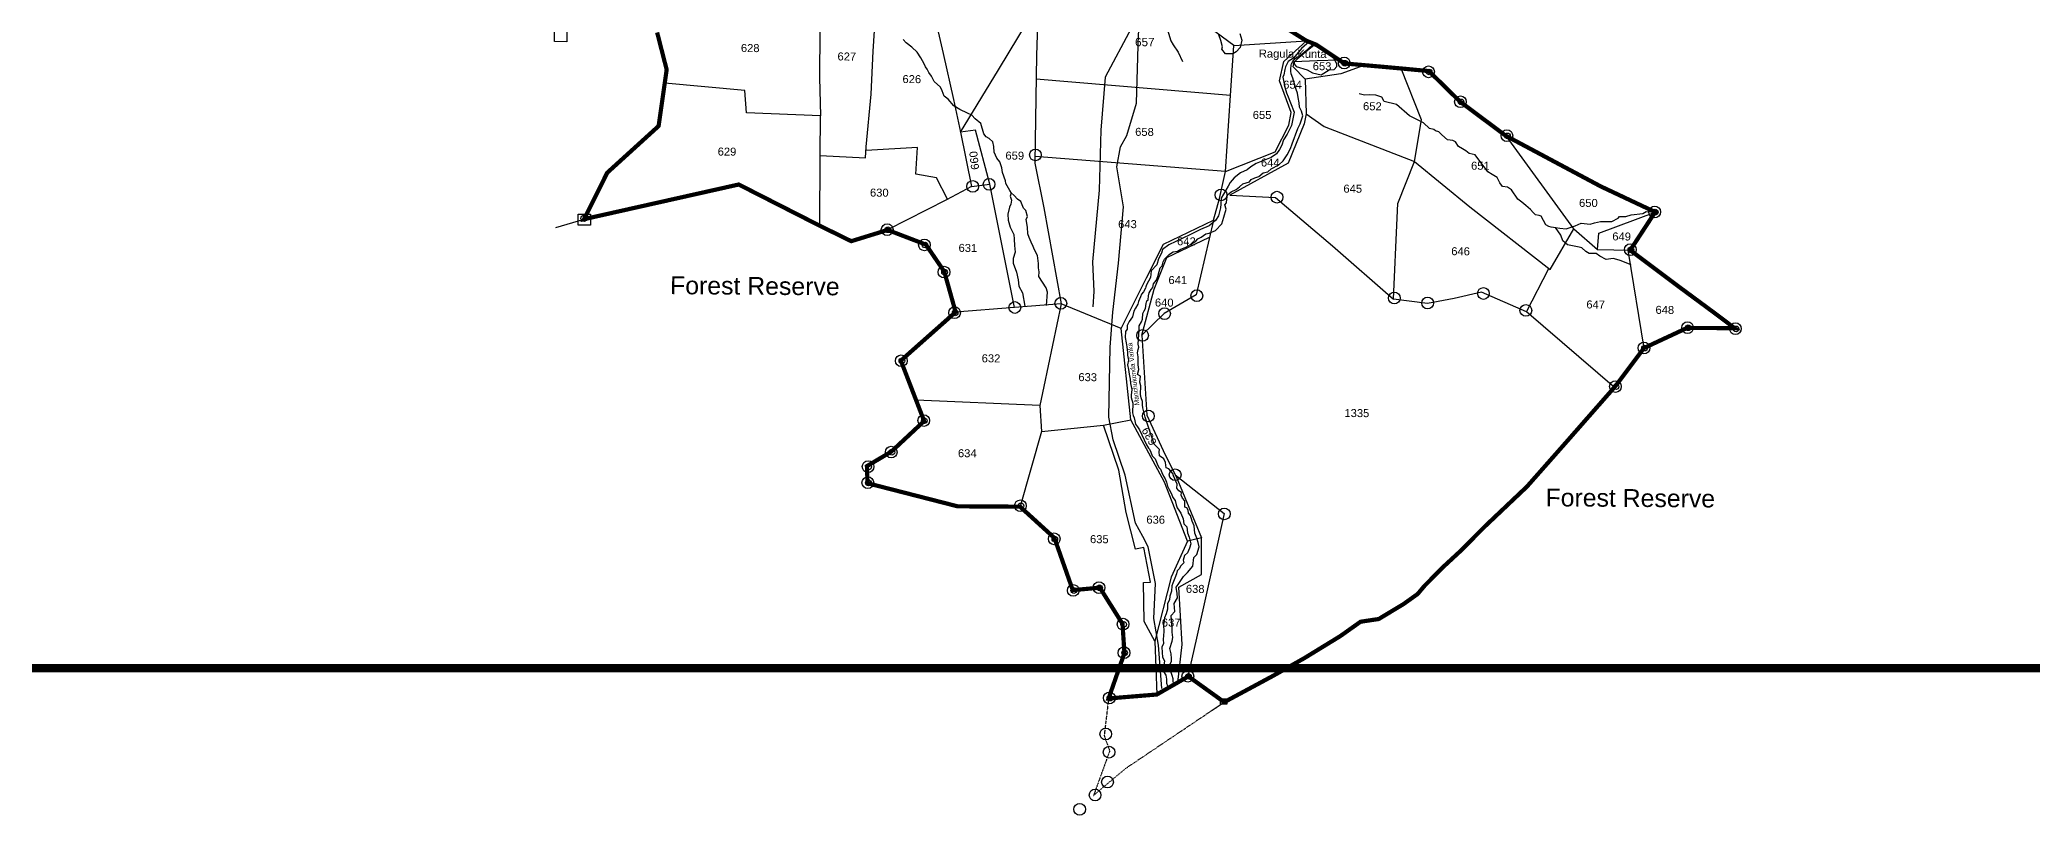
# Model space of a CAD drawing. Header units: inches. Extents: x 215816 to 245985, y 1583903 to 1595496.
# Drawn here: x 221506 to 226251, y 1584084 to 1585932 of the extents above; entities that cross this region are included whole.
import ezdxf

# ---------------------------------------------------------------- set-up
doc = ezdxf.new("R2010")
doc.units = ezdxf.units.IN
doc.header["$MEASUREMENT"] = 0
doc.linetypes.add('ACAD_ISO03W100', pattern=[30, 12, -18])
for name, color, linetype in [('BOUNDRY STONES', 240, 'Continuous'), ('DIMENSION', 7, 'Continuous'), ('FRAME 025', 7, 'Continuous'), ('PLOTS', 7, 'Continuous'), ('PLOTS NO', 7, 'Continuous'), ('ROADS', 1, 'Continuous'), ('STREAMS', 4, 'Continuous'), ('VILLAGE BOUNDRY', 5, 'Continuous')]:
    doc.layers.add(name, color=color, linetype=linetype)
doc.styles.get("Standard").update_dxf_attribs({"font": 'arial.ttf'})

msp = doc.modelspace()

# ---------------------------------------------------------------- linework, layer by layer
at = {"color": 5, "const_width": 20}
msp.add_lwpolyline([(215826.3046, 1593914.89263), (229280.17091, 1593914.89263), (229280.17091, 1584434.03049), (215826.3046, 1584434.03049)], close=True, dxfattribs=at)
at = {"layer": 'BOUNDRY STONES'}
for points in [[(222731.87399, 1585954.32883), (222760.92113, 1585954.12096), (222760.73101, 1585927.55345), (222731.68386, 1585927.76132)], [(222788.25705, 1585516.77886), (222817.30419, 1585516.57099), (222817.11407, 1585490.00348), (222788.06693, 1585490.21135)], [(224317.79148, 1584360.892), (224333.37775, 1584360.78046), (224333.28649, 1584348.02805), (224317.70022, 1584348.13959)]]:
    msp.add_lwpolyline(points, close=True, dxfattribs=at)
msp.add_lwpolyline([(222735.24305, 1585484.56709), (222802.19152, 1585504.57863)], dxfattribs=at)
for centre, radius in [((224612.74907, 1585876.74933), 13.978), ((224614.16347, 1585876.38496), 6.73992), ((224813.46002, 1585855.82916), 13.978), ((224814.87442, 1585855.46479), 6.73992), ((224889.46745, 1585784.43492), 13.978), ((224890.88185, 1585784.07054), 6.73992), ((225000.12386, 1585703.58217), 13.978), ((225001.53825, 1585703.2178), 6.73992), ((222801.99864, 1585506.40723), 7.43909), ((225352.01192, 1585521.81267), 13.978), ((225353.42632, 1585521.4483), 6.73992), ((223524.12604, 1585479.63018), 13.978), ((223525.54044, 1585479.2658), 6.73992), ((223612.7826, 1585443.21632), 13.978), ((223614.197, 1585442.85195), 6.73992), ((225293.97968, 1585431.89381), 13.978), ((225295.39408, 1585431.52943), 6.73992), ((223659.43429, 1585378.40868), 13.978), ((223660.84869, 1585378.0443), 6.73992), ((223684.60128, 1585281.51789), 13.978), ((223686.01568, 1585281.15352), 6.73992), ((225430.45324, 1585245.99783), 13.978), ((225431.86764, 1585245.63346), 6.73992), ((225544.50374, 1585243.41041), 13.978), ((225545.91814, 1585243.04603), 6.73992), ((223557.66777, 1585166.94023), 13.978), ((223559.08217, 1585166.57586), 6.73992), ((225326.66471, 1585197.49959), 13.978), ((225328.07911, 1585197.13522), 6.73992), ((225258.69872, 1585105.52631), 13.978), ((225260.11312, 1585105.16193), 6.73992), ((223611.2032, 1585024.50223), 13.978), ((223612.6176, 1585024.13785), 6.73992), ((223533.79205, 1584949.24636), 13.978), ((223535.20645, 1584948.88198), 6.73992), ((223478.00689, 1584876.31549), 13.978), ((223478.6349, 1584914.57016), 13.978), ((223480.0493, 1584914.20579), 6.73992), ((223479.42129, 1584875.95111), 6.73992), ((223841.42948, 1584821.28552), 13.978), ((223842.84388, 1584820.92114), 6.73992), ((223921.98872, 1584742.41941), 13.978), ((223923.40312, 1584742.05504), 6.73992), ((223967.16197, 1584619.52509), 13.978), ((223968.57637, 1584619.16071), 6.73992), ((224028.49505, 1584626.17121), 13.978), ((224029.90945, 1584625.80683), 6.73992), ((224085.96827, 1584538.96827), 13.978), ((224087.38267, 1584538.6039), 6.73992), ((224088.31543, 1584470.93517), 13.978), ((224089.72983, 1584470.5708), 6.73992), ((224053.18161, 1584363.13986), 13.978), ((224054.59601, 1584362.77548), 6.73992), ((224044.77248, 1584277.11689), 13.978), ((224052.61058, 1584233.84211), 13.978), ((224048.91295, 1584162.664), 13.978), ((224019.2885, 1584131.70185), 13.978), ((223982.55656, 1584097.60231), 13.978)]:
    msp.add_circle(centre, radius, dxfattribs=at)
at = {"layer": 'BOUNDRY STONES', "color": 0}
for centre, radius in [((223877.1727, 1585657.77201), 13.978), ((223766.85333, 1585587.71116), 13.978), ((223727.84963, 1585582.67651), 13.978), ((224319.30543, 1585562.5026), 13.978), ((224452.46426, 1585556.94441), 13.978), ((223937.69635, 1585303.79579), 13.978), ((224261.61277, 1585322.02437), 13.978), ((224732.01959, 1585316.53253), 13.978), ((224811.28677, 1585304.62922), 13.978), ((224944.29416, 1585327.41225), 13.978), ((223828.16216, 1585293.9521), 13.978), ((224184.78907, 1585279.35544), 13.978), ((225045.32101, 1585287.0131), 13.978), ((224132.34158, 1585227.30153), 13.978), ((224146.19966, 1585035.19799), 13.978), ((224210.0256, 1584895.16611), 13.978), ((224326.96949, 1584801.86956), 13.978), ((224240.24289, 1584414.93894), 13.978), ((224241.65729, 1584414.57457), 6.73992)]:
    msp.add_circle(centre, radius, dxfattribs=at)
at = {"layer": 'FRAME 025', "lineweight": -3, "elevation": 6.53108}
msp.add_lwpolyline([(225986.43447, 1584435.71084), (229280.17091, 1584434.03049)], dxfattribs=at)
at = {"layer": 'PLOTS'}
for points in [[(223553.30821, 1586358.998), (223591.1744, 1586187.32216), (223622.36927, 1586051.9436), (223657.43824, 1585899.75231), (223681.70539, 1585789.78009), (223698.94227, 1585711.66717), (223724.53826, 1585582.38847), (223664.99591, 1585550.7578), (223525.13157, 1585478.86766)], [(223356.2823, 1586343.4713), (223351.73297, 1586271.86043), (223353.07997, 1586228.435), (223364.58919, 1586126.32494), (223363.63255, 1585952.55574), (223363.02372, 1585841.96481), (223365.47531, 1585751.12546), (223188.8457, 1585757.70574), (223185.20993, 1585811.1964), (222994.21391, 1585828.67902)], [(223364.32921, 1585656.51012), (223472.76919, 1585650.78285), (223474.17384, 1585677.37857), (223485.90176, 1585802.24141), (223490.61439, 1585905.25796), (223497.60812, 1586013.62522), (223507.719, 1586130.59631), (223511.69147, 1586222.54032), (223513.12515, 1586255.72326), (223457.77525, 1586248.18262), (223463.12375, 1586351.89098)], [(224349.63747, 1585918.4363), (224154.08593, 1586063.47852)], [(223724.53826, 1585582.38847), (223768.67145, 1585587.69013), (223734.26822, 1585716.6849), (223698.94227, 1585711.66717), (223788.89663, 1585860.51052), (223883.44557, 1586016.95632), (223879.74915, 1585894.71337), (223876.76618, 1585691.80296), (223875.97318, 1585637.8612), (223897.06345, 1585531.20423), (223938.56394, 1585303.06292), (223826.99687, 1585293.66165), (223687.10711, 1585283.09961)], [(224330.27274, 1585618.30527), (224341.94249, 1585799.173), (224349.63747, 1585918.4363), (224522.56339, 1585929.91235)], [(224330.27274, 1585618.30527), (224447.91321, 1585665.10905), (224480.85876, 1585728.56746), (224486.53617, 1585758.64686), (224458.37221, 1585834.21735), (224468.62988, 1585880.42935), (224522.56339, 1585929.91235)], [(224668.2429, 1585873.99169), (224604.40576, 1585850.9772), (224520.02718, 1585838.28063), (224491.00911, 1585867.43623), (224493.71, 1585880.19574), (224548.27053, 1585883.19556), (224599.57573, 1585884.74176)], [(224341.94249, 1585799.173), (223878.91962, 1585838.2865)], [(224520.02718, 1585838.28063), (224521.77352, 1585755.47875), (224516.90494, 1585731.5207), (224479.15395, 1585638.03578), (224340.51416, 1585561.76533), (224448.76859, 1585556.03559), (224585.00166, 1585440.71238), (224729.75767, 1585314.13045), (224739.0244, 1585507.63603), (224740.67935, 1585542.19437), (224780.43578, 1585641.81857), (224797.08094, 1585741.74164), (224748.32518, 1585863.85752)], [(223363.5157, 1585488.8616), (223364.32921, 1585656.51012), (223365.47531, 1585751.12546)], [(224521.77352, 1585755.47875), (224564.85152, 1585725.64027), (224780.43578, 1585641.81857), (224912.02342, 1585534.26862), (225103.17521, 1585384.70637), (225159.70324, 1585481.75398), (224998.57439, 1585702.90822)], [(223667.55062, 1585552.11494), (223641.91057, 1585603.10179), (223592.33103, 1585611.8524), (223596.35186, 1585675.68267), (223473.68637, 1585668.14879)], [(224081.41003, 1585243.78973), (224141.72978, 1585364.418), (224181.97999, 1585444.91095), (224301.47244, 1585501.82899), (224315.71513, 1585553.86189), (224330.27274, 1585618.30527), (223876.20697, 1585653.76398)], [(223826.99687, 1585293.66165), (223768.67145, 1585587.69013)], [(225215.72377, 1585431.91069), (225219.16206, 1585470.83216), (225353.33637, 1585521.57657)], [(224301.47244, 1585501.82899), (224259.85659, 1585323.96848), (224183.93112, 1585279.63017), (224130.6613, 1585228.22094), (224160.05381, 1585337.52578), (224190.56213, 1585413.51162), (224292.14941, 1585461.98363)], [(225159.70324, 1585481.75398), (225215.72377, 1585431.91069), (225293.8661, 1585430.58537)], [(225326.84035, 1585197.40235), (225289.90951, 1585425.97955)], [(225256.11199, 1585103.61207), (225046.48406, 1585283.37826), (225100.28269, 1585386.96956)], [(225046.48406, 1585283.37826), (224939.35443, 1585330.48256), (224874.23305, 1585315.22516), (224811.09002, 1585303.17343), (224729.75767, 1585314.13045)], [(223938.56394, 1585303.06292), (223897.35353, 1585105.29904), (223887.90361, 1585059.95), (223592.81993, 1585073.38576)], [(223891.97373, 1584998.58608), (224039.2475, 1585013.37544), (224104.18495, 1585026.48623), (224081.41003, 1585243.78973), (223938.56394, 1585303.06292)], [(224130.6613, 1585228.22094), (224142.77878, 1585037.22526), (224186.37745, 1584942.33817), (224212.43721, 1584890.74595), (224272.73632, 1584744.56233), (224239.60454, 1584736.94164), (224184.99161, 1584877.5192), (224104.18495, 1585026.48623)], [(223887.90361, 1585059.95), (223891.97373, 1584998.58608), (223840.56794, 1584819.18107)], [(224161.91157, 1584498.27438), (224136.20385, 1584545.61475), (224134.69996, 1584638.56408), (224151.0111, 1584638.82799), (224135.29987, 1584721.65486), (224115.39051, 1584717.8783), (224093.58222, 1584805.55424), (224075.59489, 1584906.20836), (224039.2475, 1585013.37544)], [(224210.21741, 1584895.14063), (224327.10743, 1584802.53725), (224288.73061, 1584630.33334), (224260.90258, 1584505.46376), (224240.53187, 1584414.05659)], [(224216.09263, 1584399.99966), (224226.44165, 1584490.33178), (224218.45015, 1584626.86748), (224272.62413, 1584657.63996), (224272.73632, 1584744.56233)], [(224239.60454, 1584736.94164), (224200.71323, 1584650.95213), (224161.91157, 1584498.27438), (224166.24078, 1584371.32595)]]:
    msp.add_lwpolyline(points, dxfattribs=at)
at = {"layer": 'ROADS'}
for points in [[(224178.02221, 1584385.42279), (224170.66466, 1584489.02284), (224159.09847, 1584552.61323), (224163.04472, 1584635.75783), (224146.06864, 1584723.67612), (224132.83792, 1584748.05278), (224115.38547, 1584780.2077), (224090.85276, 1584894.16891), (224062.66185, 1584978.28135), (224052.16012, 1585032.78167), (224055.30137, 1585199.56296), (224061.20849, 1585282.82884), (224074.88676, 1585399.54091), (224087.30626, 1585533.84678), (224071.22897, 1585629.27045), (224079.94631, 1585676.65564), (224095.2221, 1585703.89848), (224117.58907, 1585781.19051), (224122.54722, 1585945.75066), (224134.63649, 1586037.17993)], [(224105.79603, 1585960.47981), (224043.20129, 1585842.90487), (224032.92083, 1585716.97389), (224028.86392, 1585573.41451), (224012.75924, 1585402.61985), (224016.38613, 1585331.89903), (224014.19939, 1585295.84231)]]:
    msp.add_lwpolyline(points, dxfattribs=at)
at = {"layer": 'ROADS', "color": 0, "linetype": 'ACAD_ISO03W100', "ltscale": 0.05}
for points in [[(224051.41338, 1584361.89932), (224040.88307, 1584273.3298), (224054.0067, 1584236.70515), (224015.5304, 1584130.2919)], [(224015.5304, 1584130.2919), (224019.71777, 1584134.42423), (224092.74752, 1584195.64373), (224326.89081, 1584353.11628)]]:
    msp.add_lwpolyline(points, dxfattribs=at)
at = {"layer": 'STREAMS'}
for points in [[(223819.8814, 1585566.24095), (223816.19561, 1585572.79553), (223806.98229, 1585589.33742), (223805.78481, 1585595.87419), (223798.77096, 1585615.509), (223796.98483, 1585626.71299), (223792.73478, 1585641.35416), (223785.33207, 1585650.11139), (223778.58918, 1585664.14865), (223778.06282, 1585677.51972), (223775.3435, 1585688.73039), (223766.69214, 1585696.87481), (223759.56706, 1585700.9671), (223754.32829, 1585707.84365), (223747.03902, 1585732.45428), (223733.39536, 1585743.62518), (223725.99264, 1585752.38242), (223715.76161, 1585757.11864), (223697.47016, 1585765.64294), (223682.91567, 1585774.76225), (223669.65654, 1585791.02224), (223660.06317, 1585797.92995), (223655.17545, 1585810.39959), (223650.88536, 1585819.44544), (223636.04878, 1585832.60802), (223629.54166, 1585845.73204), (223623.25361, 1585854.07283), (223619.03977, 1585862.27675), (223615.41453, 1585867.42654), (223611.92525, 1585874.52733), (223604.21785, 1585889.22208), (223595.52339, 1585902.45993), (223582.5075, 1585914.55102), (223569.1563, 1585925.26024), (223562.12797, 1585932.50833)], [(224191.96775, 1585955.79125), (224199.95386, 1585929.40896), (224205.64133, 1585920.29062), (224217.02275, 1585902.96164), (224227.76398, 1585880.79585)], [(224363.83553, 1585947.42761), (224368.565, 1585931.41822), (224365.04619, 1585913.53143), (224355.28578, 1585903.43501), (224347.01663, 1585898.65311), (224330.06337, 1585898.77443), (224320.93634, 1585909.4901), (224322.43453, 1585915.77279), (224318.66687, 1585930.80709), (224313.91653, 1585943.91198)], [(224529.75801, 1585928.18857), (224511.02429, 1585911.6768), (224491.75157, 1585888.31471), (224478.95918, 1585880.57295), (224473.09928, 1585867.41825), (224471.52098, 1585861.29557), (224468.97603, 1585848.7391), (224466.48155, 1585843.23636), (224471.52942, 1585819.58437), (224474.8084, 1585806.06614), (224479.03217, 1585795.91481), (224484.45499, 1585781.76785), (224493.81214, 1585759.92522), (224486.80976, 1585727.89572), (224476.53371, 1585707.11371), (224468.15377, 1585693.98561), (224464.37913, 1585681.13124), (224458.47172, 1585670.43903), (224451.64812, 1585660.36675), (224438.69797, 1585651.87187), (224402.99325, 1585637.09911), (224390.04758, 1585629.21754), (224381.40462, 1585622.2253), (224366.00617, 1585614.66801), (224350.5813, 1585603.43052), (224340.68021, 1585592.1535), (224336.62939, 1585583.59489), (224319.76049, 1585554.46141), (224319.04579, 1585540.35833), (224317.75466, 1585531.47328), (224313.01767, 1585512.79852), (224305.87837, 1585501.50173), (224291.361, 1585488.41755), (224270.43439, 1585480.2864), (224245.13052, 1585467.13778), (224194.93695, 1585443.26773), (224179.81891, 1585432.02804), (224177.6116, 1585423.76293), (224170.45694, 1585410.31937), (224166.36012, 1585395.32042), (224152.75673, 1585381.30957), (224151.1104, 1585365.6797), (224141.46253, 1585347.80365), (224140.20423, 1585343.51884), (224139.25952, 1585340.1519), (224134.59276, 1585331.29104), (224129.6455, 1585326.11255), (224127.75379, 1585319.07199), (224122.76484, 1585308.06651), (224120.87752, 1585301.63931), (224115.90393, 1585292.78061), (224111.85969, 1585285.14207), (224108.08286, 1585271.98103), (224100.32763, 1585260.38196), (224095.96559, 1585251.21219), (224095.59503, 1585242.32055), (224091.87087, 1585236.51991), (224090.54462, 1585222.72791), (224093.51897, 1585209.51855), (224094.96914, 1585200.16773), (224096.40697, 1585186.66267), (224096.66771, 1585180.22014), (224099.03928, 1585168.54856), (224096.81002, 1585157.21664), (224098.57005, 1585145.85617), (224100.33227, 1585134.80237), (224102.70604, 1585123.43751), (224103.24077, 1585112.3925), (224106.51536, 1585098.26088), (224105.19131, 1585084.77559), (224104.84497, 1585079.25748), (224109.03248, 1585065.57476), (224108.25633, 1585042.88457), (224110.3561, 1585036.12214), (224112.46913, 1585031.19985), (224113.64614, 1585024.13733), (224115.43031, 1585016.15039), (224119.98733, 1585009.67707), (224125.45616, 1585001.97045), (224130.89864, 1584990.58363), (224141.47769, 1584966.75972), (224146.32838, 1584958.44414), (224148.77018, 1584956.58647), (224152.09314, 1584949.20186), (224155.40293, 1584939.97719), (224162.10582, 1584933.18186), (224164.22534, 1584929.1796), (224167.237, 1584921.18384), (224170.86028, 1584912.87704), (224175.43039, 1584908.24383), (224178.44644, 1584900.86146), (224182.36997, 1584891.63239), (224186.31764, 1584885.77686), (224189.3293, 1584877.78113), (224191.71623, 1584868.25637), (224195.95537, 1584860.25182), (224201.09981, 1584850.09395), (224204.13675, 1584841.29498), (224209.91678, 1584834.19952), (224212.59966, 1584823.13914), (224214.69952, 1584816.37675), (224218.6493, 1584810.8279), (224223.81788, 1584804.04351), (224228.93817, 1584790.51206), (224230.99844, 1584778.22937), (224237.69703, 1584770.82064), (224239.74413, 1584756.6978), (224243.04514, 1584746.24638), (224247.22722, 1584730.26811), (224244.08608, 1584720.16948), (224239.71306, 1584709.46629), (224231.99075, 1584702.4675), (224229.13728, 1584691.61932), (224230.31648, 1584684.86348), (224223.82386, 1584678.16254), (224219.47718, 1584671.13956), (224215.14586, 1584666.26339), (224212.94504, 1584658.91835), (224209.49699, 1584648.82192), (224204.19243, 1584636.59193), (224201.69576, 1584630.78247), (224201.29666, 1584617.90395), (224197.52642, 1584605.66298), (224196.54211, 1584596.77573), (224191.57291, 1584588.53038), (224191.47415, 1584574.72963), (224188.32862, 1584564.01765), (224184.57593, 1584554.23014), (224184.55238, 1584553.47638), (224182.28792, 1584537.2375), (224183.09664, 1584521.59006), (224181.42617, 1584502.58666), (224182.27879, 1584493.07284), (224178.53488, 1584484.51207), (224178.74954, 1584471.62916), (224180.20493, 1584460.57756), (224184.43529, 1584451.3463), (224182.82188, 1584440.31667), (224182.13571, 1584430.20047), (224182.11368, 1584426.35981), (224187.88064, 1584417.42425), (224189.3492, 1584408.21276), (224189.5836, 1584398.08997), (224191.68785, 1584391.94094), (224192.57111, 1584386.72072)], [(224205.81272, 1584393.06663), (224205.31091, 1584408.71192), (224202.9108, 1584416.39657), (224201.4138, 1584421.62118), (224195.9844, 1584434.84811), (224197.56927, 1584441.89086), (224201.31538, 1584450.75835), (224201.66838, 1584457.19649), (224200.2108, 1584467.94141), (224197.23426, 1584480.84409), (224203.18996, 1584498.28336), (224204.78792, 1584507.16621), (224202.72984, 1584519.75559), (224202.79349, 1584528.64942), (224200.55144, 1584559.50474), (224208.90505, 1584568.95268), (224207.50892, 1584588.28472), (224215.27951, 1584602.03061), (224214.43136, 1584612.15774), (224212.69978, 1584627.50513), (224217.03996, 1584633.60805), (224223.24762, 1584643.378), (224229.75781, 1584652.53239), (224239.03199, 1584661.9737), (224252.33944, 1584677.52016), (224254.35046, 1584698.24319), (224261.76366, 1584704.9375), (224267.42123, 1584723.60567), (224265.03868, 1584733.74383), (224261.42865, 1584743.89076), (224256.60649, 1584756.19322), (224255.50191, 1584773.37633), (224250.67089, 1584784.45208), (224246.16442, 1584797.97909), (224241.52056, 1584803.69547), (224241.37643, 1584810.4211), (224237.95601, 1584816.01741), (224233.16649, 1584818.35728), (224232.88786, 1584833.15343), (224227.55193, 1584839.7241), (224224.33192, 1584846.47178), (224224.76041, 1584852.61693), (224219.02486, 1584857.07702), (224214.26421, 1584863.45142), (224215.10186, 1584873.05204), (224206.19372, 1584892.64811), (224204.11895, 1584898.23476), (224194.58665, 1584909.44665), (224188.64373, 1584911.79474), (224187.38874, 1584924.48442), (224183.4122, 1584932.9667), (224173.08488, 1584940.53377), (224172.18826, 1584949.57038), (224172.42313, 1584955.52477), (224160.21191, 1584968.48501), (224138.5244, 1585032.15139), (224132.91671, 1585054.4788), (224132.00634, 1585061.59422), (224132.06409, 1585069.66335), (224129.43604, 1585078.5202), (224127.57139, 1585086.6031), (224128.29516, 1585107.15606), (224125.47348, 1585115.82218), (224127.49956, 1585130.3087), (224120.22465, 1585134.58769), (224123.19077, 1585146.09437), (224121.53891, 1585157.05771), (224121.61315, 1585167.43229), (224121.86864, 1585176.26854), (224120.40224, 1585186.26992), (224121.61064, 1585193.94651), (224123.18574, 1585199.12282), (224121.50751, 1585206.55662), (224124.24991, 1585240.54434), (224124.31865, 1585250.15046), (224129.77016, 1585259.71802), (224131.93292, 1585266.42718), (224133.1799, 1585279.48323), (224136.11156, 1585286.18685), (224139.41681, 1585291.35077), (224140.6661, 1585303.77733), (224142.82473, 1585309.9101), (224145.72761, 1585312.57919), (224146.36897, 1585321.6048), (224148.15411, 1585329.2773), (224153.01513, 1585336.92776), (224156.69928, 1585341.32044), (224158.30317, 1585350.53131), (224164.70492, 1585358.55505), (224168.42482, 1585367.94289), (224171.97172, 1585380.02183), (224174.53135, 1585388.45729), (224179.18225, 1585393.61158), (224181.5565, 1585403.00905), (224184.86725, 1585408.94146), (224196.88363, 1585421.25977), (224204.99481, 1585426.38926), (224215.58313, 1585428.42697), (224223.49665, 1585432.78934), (224235.26182, 1585438.08487), (224246.45576, 1585444.15298), (224259.00634, 1585451.74845), (224263.85223, 1585457.28557), (224271.95928, 1585461.83875), (224282.97197, 1585469.44523), (224291.25348, 1585471.49941), (224305.90633, 1585477.35061), (224320.90991, 1585493.42199), (224326.01954, 1585508.94811), (224331.7348, 1585528.36312), (224328.35004, 1585538.9546), (224332.03704, 1585543.73148), (224333.44455, 1585552.36738), (224335.05394, 1585562.3467), (224343.18171, 1585569.78171), (224355.52491, 1585575.26518), (224363.64718, 1585581.93169), (224371.57849, 1585588.79168), (224386.84474, 1585593.42393), (224391.11672, 1585599.34947), (224399.98864, 1585603.32075), (224409.23681, 1585606.13655), (224419.29926, 1585615.28685), (224430.46569, 1585617.51253), (224438.59346, 1585624.94754), (224456.72996, 1585634.04006), (224466.98749, 1585643.57327), (224476.70539, 1585658.29787), (224484.69582, 1585673.41911), (224488.61622, 1585683.95831), (224502.40523, 1585720.51267), (224507.86903, 1585731.80936), (224513.77102, 1585750.59605), (224511.16351, 1585762.33476), (224506.03761, 1585771.40164), (224505.14933, 1585781.59099), (224502.74093, 1585794.28893), (224501.46944, 1585804.67314), (224498.26602, 1585813.72626), (224489.98686, 1585840.58232), (224486.0227, 1585850.79368), (224485.49554, 1585857.71417), (224485.72069, 1585862.32375), (224486.17256, 1585871.73498), (224486.76992, 1585874.61268), (224490.46233, 1585880.15809), (224494.15482, 1585885.70347), (224500.73223, 1585891.42035), (224504.58664, 1585892.73772), (224526.06592, 1585910.17764), (224539.22899, 1585922.76415), (224542.71677, 1585926.58181)], [(225116.36382, 1585483.66289), (225105.96677, 1585485.57333), (225099.85629, 1585487.45313), (225092.53191, 1585490.87165), (225081.66044, 1585512.06416), (225077.38263, 1585513.31882), (225068.51211, 1585514.60635), (225063.0402, 1585520.1537), (225056.35456, 1585527.23976), (225045.09803, 1585537.41865), (225035.66111, 1585545.13646), (225026.52596, 1585552.24009), (225010.76211, 1585574.38565), (225001.62485, 1585581.18324), (224989.99648, 1585582.18449), (224983.32389, 1585591.10653), (224976.98382, 1585603.69834), (224965.40362, 1585611.43149), (224954.72662, 1585617.01609), (224924.3259, 1585657.78671), (224910.57176, 1585661.25123), (224902.04023, 1585667.12649), (224894.11451, 1585672.07937), (224884.96841, 1585677.65301), (224877.39272, 1585688.7236), (224870.98914, 1585692.44154), (224859.05672, 1585693.75098), (224845.3617, 1585705.47739), (224838.06369, 1585712.56787), (224829.81203, 1585714.76897), (224825.85578, 1585718.16342), (224815.4653, 1585720.99185), (224801.78115, 1585734.24824), (224768.44447, 1585750.5821), (224737.40643, 1585777.73313), (224707.45091, 1585784.98575), (224702.6286, 1585795.73063), (224687.65627, 1585800.12191), (224671.74133, 1585801.15384), (224661.01834, 1585800.31254), (224648.48676, 1585803.46234)], [(223903.73018, 1585298.87712), (223905.81391, 1585330.42832), (223902.48084, 1585340.66474), (223885.54315, 1585367.50351), (223885.81895, 1585378.93978), (223884.33653, 1585388.64382), (223884.21601, 1585398.91969), (223881.82886, 1585417.74202), (223875.31693, 1585431.1354), (223871.49563, 1585439.30522), (223867.10626, 1585449.41777), (223861.94793, 1585460.50519), (223859.49002, 1585469.44075), (223858.44266, 1585485.73317), (223855.46671, 1585503.59038), (223858.23649, 1585511.13146), (223854.26286, 1585525.11842), (223849.06846, 1585531.16551), (223842.77815, 1585546.72), (223834.4787, 1585552.59547), (223826.78061, 1585561.18075), (223819.64643, 1585567.24176), (223817.26186, 1585559.31017), (223820.29755, 1585549.78889), (223818.48513, 1585540.49618), (223815.71535, 1585532.95514), (223811.1373, 1585516.70294), (223812.3911, 1585502.15382), (223816.7333, 1585485.45008), (223825.7268, 1585468.13142), (223826.22551, 1585456.49573), (223827.08853, 1585441.56166), (223829.09925, 1585425.72611), (223824.33697, 1585410.83234), (223824.45323, 1585399.97488), (223832.05837, 1585378.40103), (223835.80476, 1585359.76285), (223837.83306, 1585345.01432), (223846.4096, 1585329.21431), (223851.6405, 1585296.92156)], [(225295.76354, 1585395.58987), (225269.57869, 1585406.30347), (225262.24783, 1585408.80404), (225253.38168, 1585410.70352), (225236.52185, 1585408.0701), (225221.88422, 1585416.43711), (225212.43635, 1585422.62494), (225203.86102, 1585422.38029), (225195.90027, 1585422.43726), (225187.97674, 1585427.69614), (225178.85034, 1585436.02375), (225172.12748, 1585437.9079), (225160.50787, 1585440.13314), (225144.30202, 1585443.3092), (225133.039, 1585452.57014), (225128.2364, 1585466.06895), (225115.81431, 1585484.51849), (225126.21574, 1585483.22), (225141.20778, 1585481.58265), (225162.99713, 1585488.46497), (225177.43592, 1585495.09385), (225198.23886, 1585492.49691), (225208.98147, 1585496.09215), (225223.39617, 1585499.35513), (225235.03111, 1585499.27187), (225250.33815, 1585498.85632), (225264.78998, 1585507.32117), (225268.1843, 1585510.969), (225283.79748, 1585510.55125), (225296.38161, 1585514.74537), (225323.96434, 1585518.2201), (225331.65399, 1585523.06123), (225353.99222, 1585521.0653)]]:
    msp.add_lwpolyline(points, dxfattribs=at)
at = {"layer": 'STREAMS', "color": 4}
msp.add_lwpolyline([(224540.46189, 1585918.84748), (224520.16138, 1585903.00498), (224500.45569, 1585886.37349), (224493.40573, 1585878.73655), (224493.37823, 1585874.89306), (224498.58189, 1585868.91551), (224524.40298, 1585860.34448), (224536.94368, 1585853.26612), (224557.54593, 1585848.57613), (224576.86684, 1585860.31847), (224588.41828, 1585861.63345), (224595.11349, 1585868.57415), (224594.80624, 1585874.51656), (224588.25356, 1585887.49236), (224558.32576, 1585908.67217), (224540.46189, 1585918.84748)], dxfattribs=at)
at = {"layer": 'VILLAGE BOUNDRY', "linetype": 'ACAD_ISO03W100', "const_width": 10}
msp.add_lwpolyline([(224363.23683, 1586029.26491), (224522.56339, 1585929.91235), (224545.89388, 1585920.52656), (224613.04536, 1585875.76278), (224675.10821, 1585870.44136), (224748.32518, 1585863.85752), (224814.45922, 1585857.56137), (224888.47454, 1585784.88707), (224996.90122, 1585703.8019), (225223.48025, 1585582.78006), (225353.33637, 1585521.57657), (225293.8661, 1585430.58537), (225411.84185, 1585342.0178), (225498.57119, 1585277.96769), (225542.53226, 1585244.69837), (225429.54093, 1585245.32796), (225326.84035, 1585197.40235), (225258.34056, 1585106.15112), (225139.06205, 1584970.25543), (225047.91771, 1584866.97487), (224946.99695, 1584771.34253), (224888.67194, 1584712.63991), (224850.09196, 1584676.97144), (224803.9889, 1584630.48877), (224787.55431, 1584610.95403), (224753.81746, 1584586.86949), (224694.89039, 1584551.32442), (224651.55183, 1584544.83154), (224603.58393, 1584510.72023), (224517.57924, 1584457.96326), (224443.85564, 1584416.20742), (224326.89081, 1584353.11628), (224241.43924, 1584414.57849), (224166.24078, 1584371.32595), (224051.41338, 1584361.89932), (224089.17612, 1584469.99848), (224084.62306, 1584539.86852), (224030.61987, 1584625.99578), (223966.08831, 1584620.18413), (223922.34408, 1584744.6329), (223840.56794, 1584819.18107), (223691.97384, 1584819.92226), (223477.34313, 1584875.00716), (223475.81716, 1584915.76956), (223533.77549, 1584950.1797), (223612.1124, 1585023.30062), (223556.62744, 1585167.34503), (223687.10711, 1585283.09961), (223660.05106, 1585379.68235), (223616.2615, 1585443.90413), (223525.13157, 1585478.86766), (223438.54112, 1585452.04439), (223363.5157, 1585488.8616), (223170.48894, 1585587.21595), (222802.19152, 1585504.57863), (222857.22752, 1585615.17243), (222979.64478, 1585726.58515), (222998.84133, 1585861.1059), (222976.16001, 1585949.72849)], dxfattribs=at)
at = {"layer": 'VILLAGE BOUNDRY', "color": 1}
msp.add_lwpolyline([(224295.9779, 1584332.35372), (224326.89081, 1584353.11628)], dxfattribs=at)

# ---------------------------------------------------------------- texts
at = {"layer": 'DIMENSION', "char_height": 42.2893156, "width": 518.6066272, "attachment_point": 2, "rotation": 359.58998577}
for insert in [(223209.09131, 1585366.66479), (225294.27498, 1584860.93533)]:
    msp.add_mtext('\\pxqc;Forest Reserve', dxfattribs=dict(at, insert=insert))
at = {"layer": 'PLOTS NO'}
msp.add_text('657', height=20, dxfattribs=at).set_placement((224114.43852, 1585916.84007))
for s, height, rotation, p in [('628', 19.062325, 359.58998577, (223175.57352, 1585903.11015)), ('627', 19.062325, 359.58998577, (223405.69321, 1585883.00902)), ('Ragula Kunta', 19.0623253, 359.58998577, (224409.15592, 1585890.01606)), ('626', 19.062325, 359.58998577, (223560.46952, 1585829.08464)), ('653', 19.062325, 359.58998577, (224537.71547, 1585859.83168)), ('654', 19.062325, 359.58998577, (224467.25808, 1585815.73346)), ('655', 19.062325, 359.58998577, (224394.82925, 1585743.66347)), ('652', 19.062325, 359.58998577, (224657.47777, 1585764.35619)), ('658', 19.062325, 359.58998577, (224114.68134, 1585703.25788)), ('629', 19.062325, 359.58998577, (223120.31509, 1585656.27125)), ('660', 19.062325, 96.27384988, (223743.26039, 1585623.4328)), ('659', 19.062325, 359.58998577, (223805.72342, 1585646.69636)), ('644', 19.062325, 359.58998577, (224414.20929, 1585630.15256)), ('651', 19.062325, 359.58998577, (224914.71241, 1585622.55271)), ('630', 19.062325, 359.58998577, (223483.07696, 1585558.41483)), ('645', 19.062325, 359.58998577, (224610.72731, 1585567.84823)), ('650', 19.062325, 359.58998577, (225171.97307, 1585533.88679)), ('643', 19.062325, 359.58998577, (224074.1404, 1585483.41297)), ('642', 19.062325, 359.58998577, (224214.4844, 1585442.34494)), ('649', 19.062325, 359.58998577, (225251.10752, 1585453.93486)), ('631', 19.062325, 359.58998577, (223693.97593, 1585426.57427)), ('646', 19.062325, 359.58998577, (224867.55496, 1585418.67491)), ('641', 19.062325, 359.58998577, (224193.98546, 1585349.9987)), ('640', 19.062325, 359.58998577, (224161.71889, 1585296.35009)), ('647', 19.062325, 359.58998577, (225189.36957, 1585291.70864)), ('648', 19.062325, 359.58998577, (225354.00472, 1585278.87344)), ('632', 19.062325, 359.58998577, (223749.12681, 1585163.35818)), ('Manchukonda Vanka', 11.4296485, 96.5784755, (224124.73177, 1585061.34771)), ('633', 19.062325, 359.58998577, (223979.42376, 1585118.5247)), ('1335', 19.062325, 359.58998577, (224613.14854, 1585032.91826)), ('639', 19.062325, 118.94773931, (224167.3712, 1584971.89217)), ('634', 19.062325, 359.58998577, (223692.59872, 1584937.10822)), ('636', 19.062325, 359.58998577, (224141.36537, 1584778.80108)), ('635', 19.062325, 359.58998577, (224007.1252, 1584732.25875)), ('638', 19.062325, 359.58998577, (224235.47842, 1584613.82138)), ('637', 19.062325, 359.58998577, (224178.22285, 1584533.42848))]:
    msp.add_text(s, height=height, rotation=rotation, dxfattribs=at).set_placement(p)

doc.saveas('drawing.dxf')
